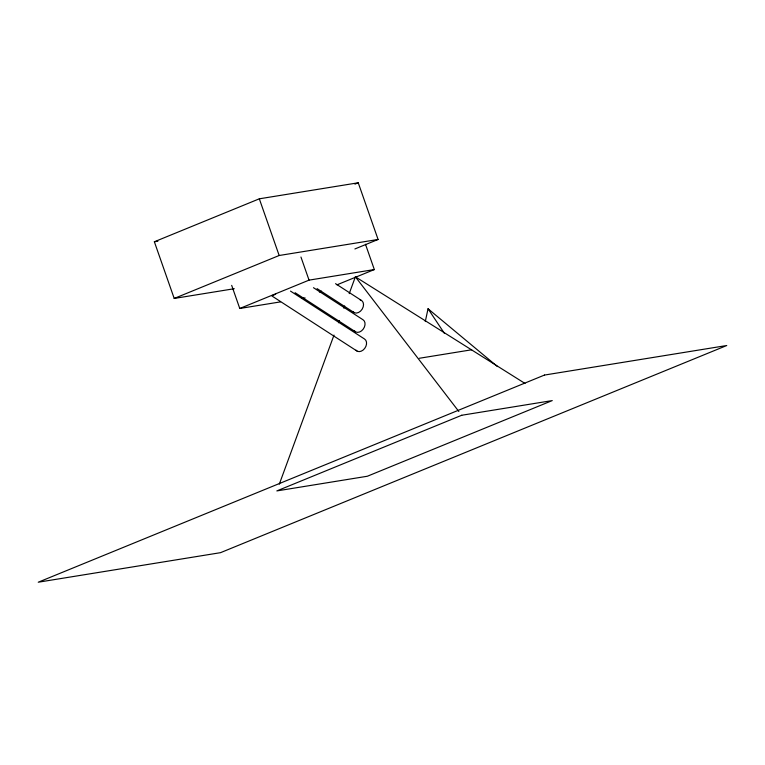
<?xml version="1.0" encoding="UTF-8"?>
<svg xmlns="http://www.w3.org/2000/svg" width="765" height="765" viewBox="0 0 765 765"><rect width="100%" height="100%" fill="white"/><g stroke="black" fill="none" stroke-linecap="round" stroke-linejoin="round"><path stroke-width="1.15" d="M425.292 321.52L428.037 308.764L497.47 366.578M279.301 484.188L333.999 335.099M338.522 322.773L339.344 320.525M343.868 308.199L344.69 305.952M349.213 293.626L355.381 276.806L525 383.447M234.272 288.711L174.21 298.446L154.358 241.769L259.316 198.814L358.24 182.787L378.092 239.464L354.893 248.96M354.931 184.136L358.24 182.787M174.21 298.446L279.168 255.5L378.092 239.464M231.68 285.374L239.77 308.477L309.041 280.133L374.334 269.557L365.469 244.245M319.359 292.048L321.558 291.149M336.954 284.848L374.334 269.557M154.358 241.769L157.896 241.195M239.77 308.477L280.583 301.869M301.563 298.465L305.063 297.901M419.335 358.269L471.661 349.787M335.539 283.672L361.482 300.463M317.054 288.615L353.975 312.512M313.478 287.697L363.002 319.751A7.105 5.183 -57.1 0 1 363.155 329.218A7.105 5.183 -57.1 0 1 354.472 330.91M295.07 292.699L355.495 331.809M290.509 291.102L364.513 339A7.105 5.183 -57.1 0 1 364.676 348.467A7.105 5.183 -57.1 0 1 355.993 350.16M271.996 296.026L357.006 351.059M355.381 276.806L458.837 411.494M428.037 308.764L444.475 333.464M300.951 257.03L309.041 280.133M259.316 198.814L279.168 255.5M360.2 299.976A7.105 5.183 -57.1 0 1 362.161 309.165A7.105 5.183 -57.1 0 1 352.952 311.623M275.716 294.037A7.105 5.183 -57.1 0 1 272.723 295.261M544.489 375.06L38.25 582.213L220.511 552.674L726.75 345.522L544.489 375.06M461.725 415.261L276.834 490.92L367.363 476.241L552.254 400.583L461.725 415.261"/></g></svg>
